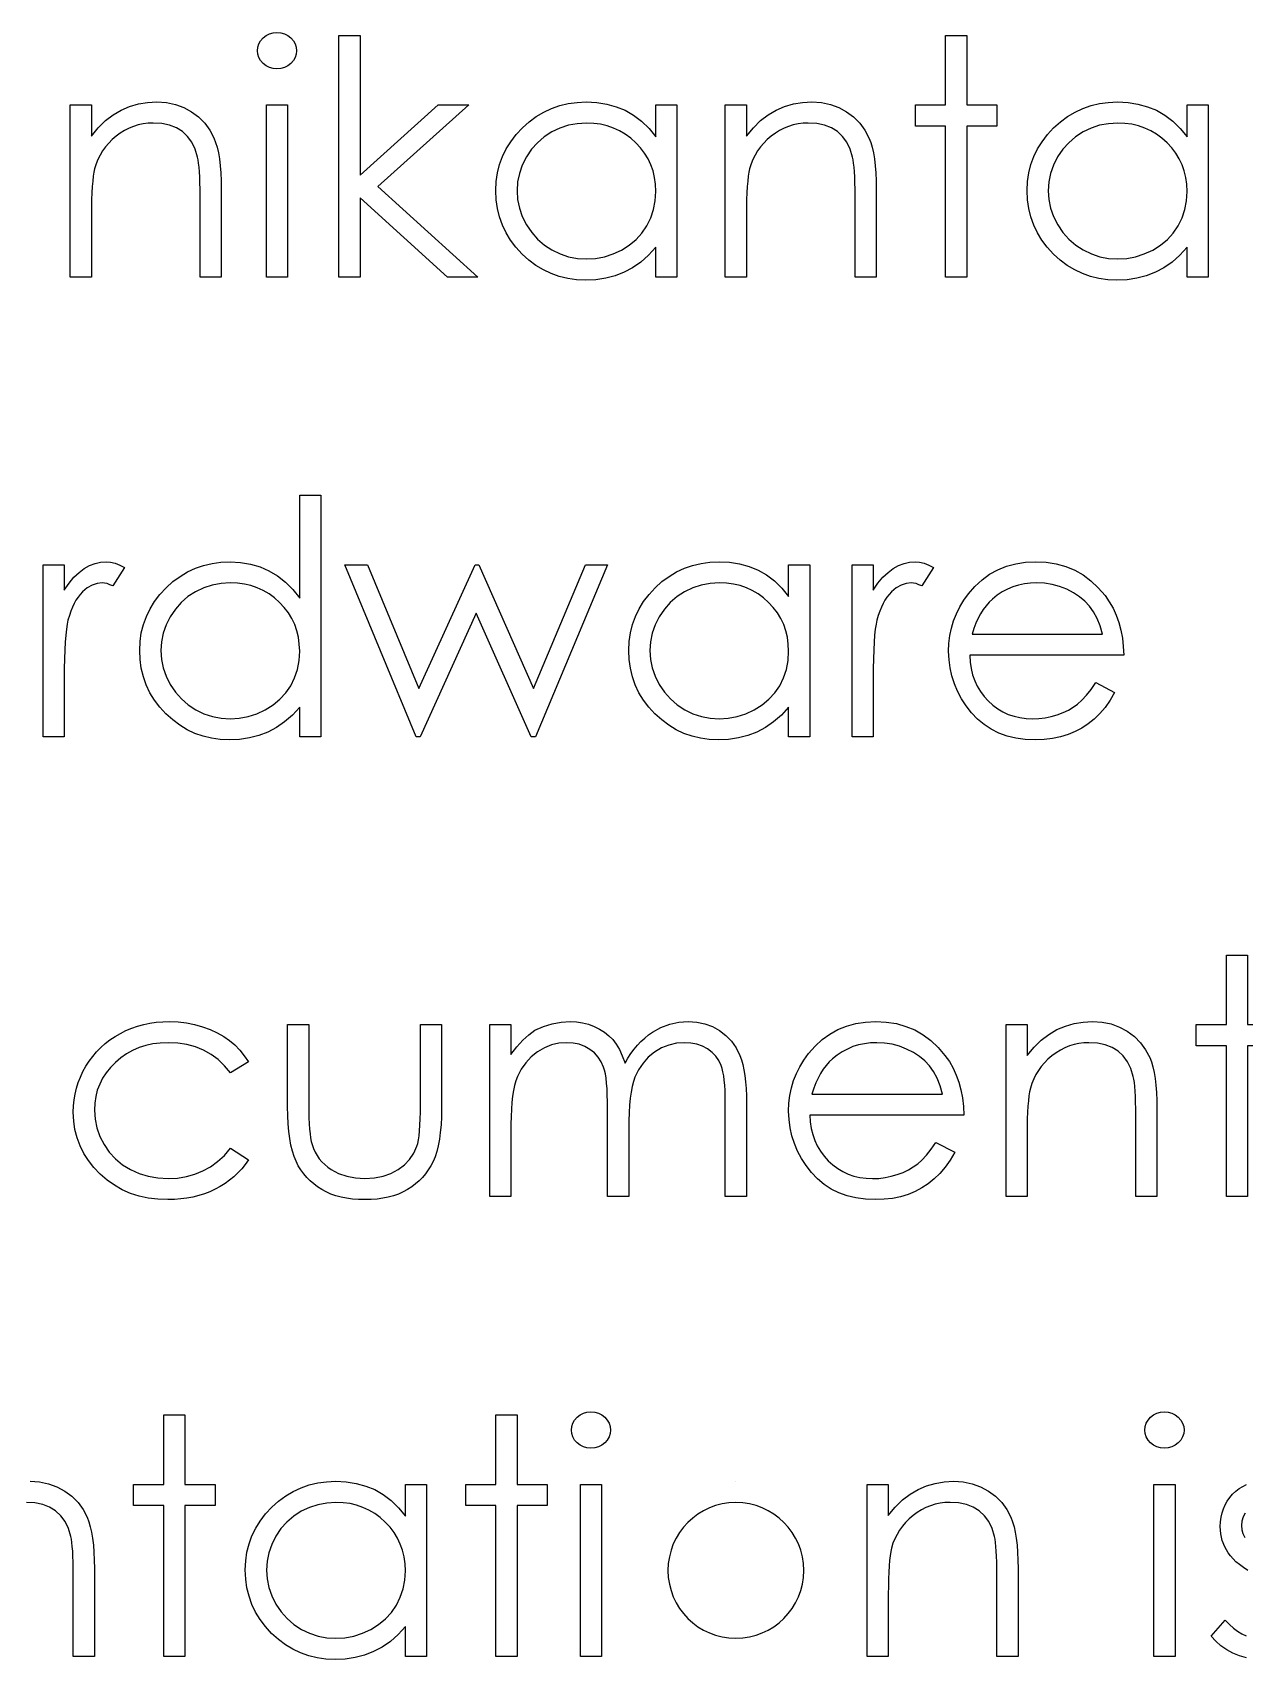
# Model space of a CAD drawing. Header units: millimetres. Extents: x -53 to 240, y 0 to 133.
# Drawn here: x 39.4 to 57.41, y 108.78 to 132.96 of the extents above; entities that cross this region are included whole.
import ezdxf

# ---------------------------------------------------------------- set-up
doc = ezdxf.new("R2010")
doc.units = ezdxf.units.MM

msp = doc.modelspace()

# ---------------------------------------------------------------- linework, layer by layer
at = {"color": 7, "linetype": 'Continuous'}
msp.add_line((49.852, 111.427), (49.852, 111.427), dxfattribs=at)
at = {"color": 7, "linetype": 'Continuous', "flags": 128}
for points in [[(43.029, 132.959), (43.087, 132.954), (43.141, 132.939), (43.191, 132.914), (43.236, 132.88), (43.274, 132.838), (43.3, 132.792), (43.317, 132.742), (43.322, 132.688), (43.322, 132.688), (43.317, 132.636), (43.3, 132.587), (43.274, 132.541), (43.236, 132.5), (43.191, 132.465), (43.141, 132.44), (43.087, 132.425), (43.029, 132.42), (43.029, 132.42), (42.972, 132.425), (42.919, 132.44), (42.869, 132.465), (42.824, 132.5), (42.787, 132.541), (42.761, 132.587), (42.744, 132.636), (42.739, 132.688), (42.739, 132.688), (42.744, 132.742), (42.761, 132.792), (42.787, 132.838), (42.824, 132.88), (42.869, 132.914), (42.919, 132.939), (42.972, 132.954), (43.029, 132.959)], [(43.95, 132.914), (44.264, 132.914), (44.264, 132.914), (44.264, 130.839), (44.264, 130.839), (45.428, 131.882), (45.428, 131.882), (45.88, 131.882), (45.88, 131.882), (44.53, 130.67), (44.53, 130.67), (46.014, 129.324), (46.014, 129.324), (45.564, 129.324), (45.564, 129.324), (44.264, 130.503), (44.264, 130.503), (44.264, 129.324), (44.264, 129.324), (43.95, 129.324), (43.95, 129.324), (43.95, 132.914)], [(52.97, 132.914), (53.284, 132.914), (53.284, 132.914), (53.284, 131.882), (53.284, 131.882), (53.732, 131.882), (53.732, 131.882), (53.732, 131.568), (53.732, 131.568), (53.284, 131.568), (53.284, 131.568), (53.284, 129.324), (53.284, 129.324), (52.97, 129.324), (52.97, 129.324), (52.97, 131.568), (52.97, 131.568), (52.521, 131.568), (52.521, 131.568), (52.521, 131.882), (52.521, 131.882), (52.97, 131.882), (52.97, 131.882), (52.97, 132.914)], [(39.957, 131.882), (40.271, 131.882), (40.271, 131.882), (40.271, 131.421), (40.271, 131.421), (40.374, 131.544), (40.482, 131.65), (40.596, 131.737), (40.715, 131.806), (40.839, 131.859), (40.969, 131.897), (41.104, 131.919), (41.244, 131.927), (41.244, 131.927), (41.386, 131.918), (41.519, 131.891), (41.644, 131.846), (41.76, 131.782), (41.865, 131.704), (41.956, 131.613), (42.032, 131.509), (42.093, 131.393), (42.118, 131.327), (42.14, 131.253), (42.158, 131.171), (42.174, 131.08), (42.185, 130.98), (42.193, 130.872), (42.199, 130.755), (42.2, 130.63), (42.2, 130.63), (42.2, 129.324), (42.2, 129.324), (41.886, 129.324), (41.886, 129.324), (41.886, 130.527), (41.886, 130.527), (41.886, 130.632), (41.884, 130.727), (41.881, 130.813), (41.877, 130.891), (41.872, 130.959), (41.865, 131.018), (41.858, 131.069), (41.849, 131.109), (41.849, 131.109), (41.813, 131.227), (41.764, 131.33), (41.7, 131.416), (41.624, 131.487), (41.534, 131.542), (41.432, 131.581), (41.317, 131.605), (41.189, 131.613), (41.189, 131.613), (41.114, 131.61), (41.04, 131.601), (40.968, 131.585), (40.898, 131.564), (40.83, 131.536), (40.764, 131.503), (40.701, 131.463), (40.639, 131.418), (40.581, 131.367), (40.528, 131.315), (40.481, 131.259), (40.438, 131.2), (40.401, 131.138), (40.368, 131.074), (40.341, 131.006), (40.319, 130.935), (40.319, 130.935), (40.308, 130.884), (40.298, 130.822), (40.29, 130.751), (40.283, 130.67), (40.278, 130.579), (40.274, 130.479), (40.272, 130.369), (40.271, 130.249), (40.271, 130.249), (40.271, 129.324), (40.271, 129.324), (39.957, 129.324), (39.957, 129.324), (39.957, 131.882)], [(42.873, 131.882), (43.188, 131.882), (43.188, 131.882), (43.188, 129.324), (43.188, 129.324), (42.873, 129.324), (42.873, 129.324), (42.873, 131.882)], [(48.976, 131.882), (48.976, 129.324), (48.976, 129.324), (48.662, 129.324), (48.662, 129.324), (48.662, 129.767), (48.662, 129.767), (48.553, 129.649), (48.439, 129.548), (48.317, 129.464), (48.189, 129.397), (48.055, 129.345), (47.916, 129.309), (47.769, 129.286), (47.617, 129.279), (47.617, 129.279), (47.482, 129.286), (47.352, 129.304), (47.226, 129.334), (47.105, 129.376), (46.99, 129.431), (46.88, 129.497), (46.775, 129.576), (46.674, 129.667), (46.582, 129.767), (46.503, 129.871), (46.437, 129.981), (46.381, 130.097), (46.338, 130.218), (46.308, 130.343), (46.29, 130.474), (46.284, 130.61), (46.284, 130.61), (46.29, 130.743), (46.308, 130.872), (46.339, 130.996), (46.383, 131.115), (46.438, 131.229), (46.505, 131.337), (46.585, 131.442), (46.678, 131.541), (46.779, 131.631), (46.885, 131.71), (46.996, 131.776), (47.112, 131.83), (47.234, 131.873), (47.36, 131.903), (47.491, 131.921), (47.627, 131.927), (47.627, 131.927), (47.783, 131.919), (47.932, 131.896), (48.073, 131.857), (48.206, 131.803), (48.332, 131.732), (48.45, 131.642), (48.56, 131.535), (48.662, 131.409), (48.662, 131.409), (48.662, 131.882), (48.662, 131.882), (48.976, 131.882)], [(49.694, 131.882), (50.008, 131.882), (50.008, 131.882), (50.008, 131.421), (50.008, 131.421), (50.111, 131.544), (50.219, 131.65), (50.333, 131.737), (50.452, 131.806), (50.576, 131.859), (50.706, 131.897), (50.841, 131.919), (50.981, 131.927), (50.981, 131.927), (51.123, 131.918), (51.256, 131.891), (51.381, 131.846), (51.497, 131.782), (51.602, 131.704), (51.694, 131.613), (51.769, 131.509), (51.83, 131.393), (51.856, 131.327), (51.877, 131.253), (51.895, 131.171), (51.911, 131.08), (51.922, 130.98), (51.931, 130.872), (51.936, 130.755), (51.938, 130.63), (51.938, 130.63), (51.938, 129.324), (51.938, 129.324), (51.623, 129.324), (51.623, 129.324), (51.623, 130.527), (51.623, 130.527), (51.623, 130.632), (51.621, 130.727), (51.619, 130.813), (51.614, 130.891), (51.609, 130.959), (51.602, 131.018), (51.595, 131.069), (51.586, 131.109), (51.586, 131.109), (51.551, 131.227), (51.501, 131.33), (51.438, 131.416), (51.361, 131.487), (51.271, 131.542), (51.169, 131.581), (51.054, 131.605), (50.927, 131.613), (50.927, 131.613), (50.851, 131.61), (50.777, 131.601), (50.705, 131.585), (50.636, 131.564), (50.568, 131.536), (50.502, 131.503), (50.438, 131.463), (50.376, 131.418), (50.318, 131.367), (50.265, 131.315), (50.218, 131.259), (50.175, 131.2), (50.138, 131.138), (50.106, 131.074), (50.078, 131.006), (50.056, 130.935), (50.056, 130.935), (50.045, 130.884), (50.035, 130.822), (50.027, 130.751), (50.02, 130.67), (50.015, 130.579), (50.011, 130.479), (50.009, 130.369), (50.008, 130.249), (50.008, 130.249), (50.008, 129.324), (50.008, 129.324), (49.694, 129.324), (49.694, 129.324), (49.694, 131.882)], [(56.873, 131.882), (56.873, 129.324), (56.873, 129.324), (56.559, 129.324), (56.559, 129.324), (56.559, 129.767), (56.559, 129.767), (56.451, 129.649), (56.336, 129.548), (56.214, 129.464), (56.087, 129.397), (55.953, 129.345), (55.813, 129.309), (55.667, 129.286), (55.515, 129.279), (55.515, 129.279), (55.379, 129.286), (55.249, 129.304), (55.123, 129.334), (55.003, 129.376), (54.888, 129.431), (54.777, 129.497), (54.672, 129.576), (54.572, 129.667), (54.48, 129.767), (54.401, 129.871), (54.334, 129.981), (54.279, 130.097), (54.236, 130.218), (54.206, 130.343), (54.187, 130.474), (54.181, 130.61), (54.181, 130.61), (54.187, 130.743), (54.206, 130.872), (54.237, 130.996), (54.28, 131.115), (54.335, 131.229), (54.403, 131.337), (54.483, 131.442), (54.575, 131.541), (54.676, 131.631), (54.783, 131.71), (54.893, 131.776), (55.01, 131.83), (55.131, 131.873), (55.257, 131.903), (55.388, 131.921), (55.525, 131.927), (55.525, 131.927), (55.681, 131.919), (55.829, 131.896), (55.97, 131.857), (56.104, 131.803), (56.229, 131.732), (56.348, 131.642), (56.457, 131.535), (56.559, 131.409), (56.559, 131.409), (56.559, 131.882), (56.559, 131.882), (56.873, 131.882)], [(47.631, 131.613), (47.494, 131.604), (47.362, 131.58), (47.236, 131.538), (47.115, 131.481), (47.002, 131.409), (46.902, 131.322), (46.814, 131.224), (46.737, 131.111), (46.676, 130.99), (46.633, 130.865), (46.606, 130.738), (46.598, 130.607), (46.598, 130.607), (46.607, 130.476), (46.633, 130.349), (46.677, 130.224), (46.739, 130.102), (46.816, 129.988), (46.904, 129.888), (47.005, 129.801), (47.118, 129.727), (47.239, 129.669), (47.365, 129.627), (47.495, 129.602), (47.628, 129.594), (47.628, 129.594), (47.764, 129.602), (47.897, 129.626), (48.025, 129.668), (48.15, 129.726), (48.266, 129.798), (48.368, 129.882), (48.455, 129.978), (48.529, 130.086), (48.587, 130.203), (48.629, 130.328), (48.654, 130.459), (48.662, 130.598), (48.662, 130.598), (48.657, 130.703), (48.643, 130.805), (48.62, 130.903), (48.588, 130.995), (48.546, 131.083), (48.494, 131.168), (48.434, 131.247), (48.364, 131.322), (48.288, 131.39), (48.207, 131.449), (48.121, 131.499), (48.032, 131.54), (47.938, 131.572), (47.84, 131.595), (47.738, 131.609), (47.631, 131.613)], [(55.529, 131.613), (55.391, 131.604), (55.259, 131.58), (55.133, 131.538), (55.012, 131.481), (54.9, 131.409), (54.8, 131.322), (54.711, 131.224), (54.635, 131.111), (54.574, 130.99), (54.53, 130.865), (54.504, 130.738), (54.495, 130.607), (54.495, 130.607), (54.504, 130.476), (54.53, 130.349), (54.574, 130.224), (54.636, 130.102), (54.713, 129.988), (54.802, 129.888), (54.903, 129.801), (55.015, 129.727), (55.137, 129.669), (55.262, 129.627), (55.392, 129.602), (55.526, 129.594), (55.526, 129.594), (55.662, 129.602), (55.794, 129.626), (55.923, 129.668), (56.048, 129.726), (56.163, 129.798), (56.266, 129.882), (56.353, 129.978), (56.426, 130.086), (56.484, 130.203), (56.526, 130.328), (56.551, 130.459), (56.559, 130.598), (56.559, 130.598), (56.554, 130.703), (56.54, 130.805), (56.517, 130.903), (56.485, 130.995), (56.443, 131.083), (56.392, 131.168), (56.331, 131.247), (56.261, 131.322), (56.185, 131.39), (56.104, 131.449), (56.019, 131.499), (55.93, 131.54), (55.836, 131.572), (55.738, 131.595), (55.635, 131.609), (55.529, 131.613)], [(43.681, 126.081), (43.681, 122.491), (43.681, 122.491), (43.367, 122.491), (43.367, 122.491), (43.367, 122.933), (43.367, 122.933), (43.258, 122.816), (43.144, 122.715), (43.022, 122.63), (42.894, 122.563), (42.761, 122.512), (42.621, 122.476), (42.475, 122.453), (42.322, 122.446), (42.322, 122.446), (42.187, 122.452), (42.057, 122.471), (41.931, 122.501), (41.811, 122.543), (41.696, 122.598), (41.585, 122.664), (41.48, 122.743), (41.379, 122.834), (41.288, 122.933), (41.208, 123.038), (41.142, 123.148), (41.086, 123.264), (41.044, 123.384), (41.013, 123.51), (40.995, 123.641), (40.989, 123.777), (40.989, 123.777), (40.995, 123.91), (41.013, 124.039), (41.044, 124.162), (41.088, 124.282), (41.143, 124.395), (41.21, 124.504), (41.29, 124.608), (41.383, 124.707), (41.484, 124.798), (41.59, 124.876), (41.701, 124.943), (41.818, 124.997), (41.939, 125.04), (42.065, 125.07), (42.196, 125.087), (42.332, 125.094), (42.332, 125.094), (42.489, 125.085), (42.637, 125.06), (42.778, 125.017), (42.911, 124.958), (43.037, 124.882), (43.155, 124.79), (43.265, 124.68), (43.367, 124.554), (43.367, 124.554), (43.367, 126.081), (43.367, 126.081), (43.681, 126.081)], [(39.553, 125.049), (39.867, 125.049), (39.867, 125.049), (39.867, 124.672), (39.867, 124.672), (39.939, 124.776), (40.012, 124.864), (40.087, 124.936), (40.164, 124.994), (40.244, 125.037), (40.325, 125.069), (40.407, 125.087), (40.491, 125.094), (40.491, 125.094), (40.556, 125.088), (40.624, 125.072), (40.693, 125.044), (40.764, 125.006), (40.764, 125.006), (40.592, 124.734), (40.592, 124.734), (40.546, 124.753), (40.504, 124.768), (40.466, 124.777), (40.431, 124.779), (40.431, 124.779), (40.356, 124.771), (40.282, 124.746), (40.21, 124.704), (40.138, 124.645), (40.104, 124.609), (40.072, 124.568), (40.042, 124.524), (40.014, 124.474), (39.988, 124.419), (39.965, 124.36), (39.943, 124.296), (39.923, 124.228), (39.923, 124.228), (39.91, 124.167), (39.899, 124.092), (39.889, 124.003), (39.881, 123.9), (39.875, 123.784), (39.871, 123.653), (39.868, 123.509), (39.867, 123.351), (39.867, 123.351), (39.867, 122.491), (39.867, 122.491), (39.553, 122.491), (39.553, 122.491), (39.553, 125.049)], [(44.04, 125.049), (44.377, 125.049), (44.377, 125.049), (45.139, 123.209), (45.139, 123.209), (45.975, 125.049), (45.975, 125.049), (46.028, 125.049), (46.028, 125.049), (46.845, 123.209), (46.845, 123.209), (47.614, 125.049), (47.614, 125.049), (47.944, 125.049), (47.944, 125.049), (46.875, 122.491), (46.875, 122.491), (46.81, 122.491), (46.81, 122.491), (45.992, 124.331), (45.992, 124.331), (45.158, 122.491), (45.158, 122.491), (45.1, 122.491), (45.1, 122.491), (44.04, 125.049)], [(50.95, 125.049), (50.95, 122.491), (50.95, 122.491), (50.636, 122.491), (50.636, 122.491), (50.636, 122.933), (50.636, 122.933), (50.528, 122.816), (50.413, 122.715), (50.291, 122.63), (50.164, 122.563), (50.03, 122.512), (49.89, 122.476), (49.744, 122.453), (49.592, 122.446), (49.592, 122.446), (49.456, 122.452), (49.326, 122.471), (49.2, 122.501), (49.08, 122.543), (48.965, 122.598), (48.854, 122.664), (48.749, 122.743), (48.649, 122.834), (48.557, 122.933), (48.478, 123.038), (48.411, 123.148), (48.356, 123.264), (48.313, 123.384), (48.283, 123.51), (48.264, 123.641), (48.258, 123.777), (48.258, 123.777), (48.264, 123.91), (48.283, 124.039), (48.313, 124.162), (48.357, 124.282), (48.412, 124.395), (48.48, 124.504), (48.56, 124.608), (48.652, 124.707), (48.753, 124.798), (48.86, 124.876), (48.97, 124.943), (49.087, 124.997), (49.208, 125.04), (49.334, 125.07), (49.465, 125.087), (49.601, 125.094), (49.601, 125.094), (49.758, 125.086), (49.906, 125.063), (50.047, 125.023), (50.181, 124.969), (50.306, 124.899), (50.425, 124.809), (50.534, 124.702), (50.636, 124.575), (50.636, 124.575), (50.636, 125.049), (50.636, 125.049), (50.95, 125.049)], [(51.579, 125.049), (51.893, 125.049), (51.893, 125.049), (51.893, 124.672), (51.893, 124.672), (51.964, 124.776), (52.038, 124.864), (52.113, 124.936), (52.19, 124.994), (52.269, 125.037), (52.351, 125.069), (52.433, 125.087), (52.517, 125.094), (52.517, 125.094), (52.582, 125.088), (52.649, 125.072), (52.719, 125.044), (52.79, 125.006), (52.79, 125.006), (52.618, 124.734), (52.618, 124.734), (52.572, 124.753), (52.53, 124.768), (52.491, 124.777), (52.457, 124.779), (52.457, 124.779), (52.382, 124.771), (52.308, 124.746), (52.236, 124.704), (52.164, 124.645), (52.13, 124.609), (52.097, 124.568), (52.068, 124.524), (52.04, 124.474), (52.014, 124.419), (51.99, 124.36), (51.968, 124.296), (51.949, 124.228), (51.949, 124.228), (51.935, 124.167), (51.924, 124.092), (51.914, 124.003), (51.907, 123.9), (51.9, 123.784), (51.896, 123.653), (51.893, 123.509), (51.893, 123.351), (51.893, 123.351), (51.893, 122.491), (51.893, 122.491), (51.579, 122.491), (51.579, 122.491), (51.579, 125.049)], [(55.203, 123.299), (55.482, 123.152), (55.482, 123.152), (55.414, 123.035), (55.34, 122.93), (55.262, 122.836), (55.177, 122.755), (55.088, 122.684), (54.994, 122.622), (54.894, 122.569), (54.789, 122.525), (54.678, 122.49), (54.559, 122.466), (54.434, 122.451), (54.301, 122.446), (54.301, 122.446), (54.154, 122.452), (54.015, 122.471), (53.885, 122.503), (53.762, 122.547), (53.648, 122.604), (53.542, 122.673), (53.444, 122.755), (53.355, 122.85), (53.275, 122.952), (53.206, 123.058), (53.148, 123.168), (53.1, 123.28), (53.062, 123.396), (53.036, 123.515), (53.02, 123.637), (53.014, 123.763), (53.014, 123.763), (53.019, 123.881), (53.033, 123.996), (53.056, 124.107), (53.088, 124.216), (53.129, 124.321), (53.18, 124.423), (53.24, 124.521), (53.309, 124.617), (53.309, 124.617), (53.406, 124.728), (53.512, 124.826), (53.624, 124.907), (53.746, 124.974), (53.875, 125.026), (54.011, 125.064), (54.156, 125.086), (54.309, 125.094), (54.309, 125.094), (54.466, 125.086), (54.615, 125.062), (54.756, 125.023), (54.889, 124.968), (55.013, 124.897), (55.13, 124.81), (55.238, 124.708), (55.339, 124.59), (55.339, 124.59), (55.403, 124.498), (55.459, 124.402), (55.506, 124.298), (55.545, 124.19), (55.576, 124.077), (55.598, 123.958), (55.611, 123.833), (55.617, 123.703), (55.617, 123.703), (53.329, 123.703), (53.329, 123.703), (53.335, 123.602), (53.349, 123.505), (53.371, 123.413), (53.402, 123.326), (53.44, 123.244), (53.486, 123.166), (53.541, 123.093), (53.603, 123.025), (53.672, 122.963), (53.744, 122.909), (53.821, 122.863), (53.901, 122.826), (53.986, 122.797), (54.074, 122.777), (54.166, 122.764), (54.262, 122.76), (54.262, 122.76), (54.356, 122.764), (54.448, 122.775), (54.539, 122.794), (54.628, 122.82), (54.715, 122.852), (54.794, 122.89), (54.866, 122.932), (54.932, 122.979), (54.996, 123.036), (55.062, 123.109), (55.132, 123.196), (55.203, 123.299)], [(42.336, 124.779), (42.199, 124.771), (42.067, 124.746), (41.941, 124.705), (41.82, 124.648), (41.707, 124.575), (41.607, 124.489), (41.519, 124.39), (41.442, 124.277), (41.381, 124.157), (41.338, 124.032), (41.311, 123.904), (41.303, 123.773), (41.303, 123.773), (41.312, 123.643), (41.338, 123.515), (41.382, 123.391), (41.444, 123.269), (41.521, 123.155), (41.609, 123.055), (41.71, 122.968), (41.823, 122.894), (41.944, 122.835), (42.07, 122.794), (42.2, 122.769), (42.334, 122.76), (42.334, 122.76), (42.47, 122.769), (42.602, 122.793), (42.73, 122.835), (42.855, 122.893), (42.971, 122.965), (43.073, 123.049), (43.16, 123.145), (43.234, 123.252), (43.292, 123.369), (43.334, 123.494), (43.359, 123.625), (43.367, 123.764), (43.367, 123.764), (43.362, 123.87), (43.348, 123.972), (43.325, 124.069), (43.293, 124.162), (43.251, 124.25), (43.199, 124.334), (43.139, 124.413), (43.069, 124.488), (42.993, 124.556), (42.912, 124.616), (42.826, 124.666), (42.737, 124.707), (42.643, 124.739), (42.545, 124.761), (42.443, 124.775), (42.336, 124.779)], [(49.606, 124.779), (49.468, 124.771), (49.336, 124.746), (49.21, 124.705), (49.089, 124.648), (48.977, 124.575), (48.876, 124.489), (48.788, 124.39), (48.712, 124.277), (48.651, 124.157), (48.607, 124.032), (48.581, 123.904), (48.572, 123.773), (48.572, 123.773), (48.581, 123.643), (48.607, 123.515), (48.651, 123.391), (48.713, 123.269), (48.79, 123.155), (48.879, 123.055), (48.98, 122.968), (49.092, 122.894), (49.214, 122.835), (49.339, 122.794), (49.469, 122.769), (49.603, 122.76), (49.603, 122.76), (49.739, 122.769), (49.871, 122.793), (50, 122.835), (50.124, 122.893), (50.24, 122.965), (50.343, 123.049), (50.429, 123.145), (50.503, 123.252), (50.561, 123.369), (50.603, 123.494), (50.628, 123.625), (50.636, 123.764), (50.636, 123.764), (50.631, 123.87), (50.617, 123.972), (50.594, 124.069), (50.562, 124.162), (50.52, 124.25), (50.469, 124.334), (50.408, 124.413), (50.338, 124.488), (50.262, 124.556), (50.181, 124.616), (50.096, 124.666), (50.007, 124.707), (49.913, 124.739), (49.815, 124.761), (49.712, 124.775), (49.606, 124.779)], [(55.303, 124.017), (55.266, 124.141), (55.22, 124.251), (55.168, 124.349), (55.107, 124.433), (55.039, 124.507), (54.959, 124.574), (54.869, 124.633), (54.769, 124.684), (54.662, 124.726), (54.552, 124.756), (54.44, 124.774), (54.325, 124.779), (54.325, 124.779), (54.231, 124.776), (54.14, 124.765), (54.052, 124.746), (53.969, 124.72), (53.887, 124.685), (53.81, 124.645), (53.737, 124.596), (53.666, 124.54), (53.666, 124.54), (53.617, 124.493), (53.571, 124.441), (53.528, 124.385), (53.489, 124.322), (53.453, 124.254), (53.419, 124.18), (53.389, 124.101), (53.362, 124.017), (53.362, 124.017), (55.303, 124.017)], [(57.143, 119.247), (57.457, 119.247), (57.457, 119.247), (57.457, 118.215), (57.457, 118.215), (57.906, 118.215), (57.906, 118.215), (57.906, 117.901), (57.906, 117.901), (57.457, 117.901), (57.457, 117.901), (57.457, 115.658), (57.457, 115.658), (57.143, 115.658), (57.143, 115.658), (57.143, 117.901), (57.143, 117.901), (56.694, 117.901), (56.694, 117.901), (56.694, 118.215), (56.694, 118.215), (57.143, 118.215), (57.143, 118.215), (57.143, 119.247)], [(42.604, 117.661), (42.341, 117.497), (42.341, 117.497), (42.252, 117.603), (42.155, 117.694), (42.05, 117.771), (41.938, 117.834), (41.818, 117.883), (41.689, 117.918), (41.554, 117.939), (41.41, 117.946), (41.41, 117.946), (41.295, 117.941), (41.184, 117.928), (41.079, 117.905), (40.979, 117.873), (40.884, 117.832), (40.793, 117.781), (40.708, 117.722), (40.627, 117.654), (40.554, 117.579), (40.491, 117.499), (40.437, 117.417), (40.394, 117.33), (40.359, 117.239), (40.335, 117.145), (40.321, 117.046), (40.316, 116.943), (40.316, 116.943), (40.325, 116.81), (40.352, 116.68), (40.396, 116.554), (40.459, 116.432), (40.537, 116.319), (40.629, 116.219), (40.734, 116.132), (40.852, 116.059), (40.981, 116.001), (41.117, 115.96), (41.261, 115.935), (41.412, 115.927), (41.412, 115.927), (41.551, 115.934), (41.684, 115.955), (41.809, 115.99), (41.929, 116.039), (42.042, 116.102), (42.148, 116.179), (42.248, 116.27), (42.341, 116.376), (42.341, 116.376), (42.604, 116.203), (42.604, 116.203), (42.557, 116.135), (42.505, 116.071), (42.449, 116.01), (42.389, 115.954), (42.326, 115.902), (42.258, 115.853), (42.186, 115.808), (42.111, 115.768), (42.033, 115.731), (41.951, 115.7), (41.868, 115.673), (41.781, 115.651), (41.692, 115.634), (41.6, 115.623), (41.505, 115.615), (41.407, 115.613), (41.407, 115.613), (41.259, 115.618), (41.117, 115.637), (40.982, 115.666), (40.853, 115.707), (40.73, 115.761), (40.614, 115.826), (40.504, 115.903), (40.401, 115.992), (40.307, 116.09), (40.227, 116.193), (40.158, 116.3), (40.102, 116.413), (40.058, 116.531), (40.027, 116.654), (40.008, 116.782), (40.002, 116.915), (40.002, 116.915), (40.004, 117.006), (40.014, 117.095), (40.028, 117.183), (40.049, 117.268), (40.075, 117.352), (40.107, 117.435), (40.145, 117.516), (40.188, 117.595), (40.237, 117.671), (40.291, 117.743), (40.348, 117.811), (40.41, 117.874), (40.476, 117.933), (40.547, 117.987), (40.623, 118.038), (40.702, 118.084), (40.785, 118.126), (40.87, 118.161), (40.958, 118.191), (41.048, 118.216), (41.141, 118.236), (41.236, 118.249), (41.333, 118.257), (41.433, 118.26), (41.433, 118.26), (41.559, 118.255), (41.683, 118.241), (41.804, 118.217), (41.923, 118.182), (42.037, 118.14), (42.142, 118.093), (42.238, 118.039), (42.324, 117.979), (42.404, 117.912), (42.477, 117.837), (42.544, 117.753), (42.604, 117.661)], [(46.194, 118.215), (46.508, 118.215), (46.508, 118.215), (46.508, 117.771), (46.508, 117.771), (46.595, 117.886), (46.683, 117.984), (46.772, 118.065), (46.863, 118.13), (46.863, 118.13), (46.99, 118.187), (47.12, 118.228), (47.253, 118.252), (47.39, 118.26), (47.39, 118.26), (47.483, 118.255), (47.572, 118.242), (47.66, 118.219), (47.745, 118.187), (47.825, 118.147), (47.898, 118.101), (47.963, 118.049), (48.02, 117.991), (48.071, 117.924), (48.119, 117.843), (48.163, 117.75), (48.204, 117.643), (48.204, 117.643), (48.246, 117.716), (48.291, 117.785), (48.339, 117.849), (48.388, 117.909), (48.441, 117.964), (48.496, 118.015), (48.553, 118.061), (48.614, 118.102), (48.738, 118.171), (48.869, 118.221), (49.003, 118.25), (49.142, 118.26), (49.142, 118.26), (49.27, 118.252), (49.391, 118.227), (49.504, 118.185), (49.609, 118.127), (49.704, 118.054), (49.786, 117.968), (49.855, 117.869), (49.91, 117.756), (49.933, 117.693), (49.953, 117.622), (49.97, 117.544), (49.984, 117.459), (49.994, 117.366), (50.002, 117.266), (50.007, 117.158), (50.008, 117.043), (50.008, 117.043), (50.008, 115.658), (50.008, 115.658), (49.694, 115.658), (49.694, 115.658), (49.694, 117.044), (49.694, 117.044), (49.693, 117.143), (49.69, 117.233), (49.686, 117.315), (49.679, 117.389), (49.671, 117.455), (49.66, 117.514), (49.648, 117.564), (49.634, 117.606), (49.599, 117.679), (49.554, 117.745), (49.498, 117.802), (49.431, 117.853), (49.356, 117.894), (49.273, 117.923), (49.184, 117.94), (49.088, 117.946), (49.088, 117.946), (48.969, 117.938), (48.856, 117.911), (48.747, 117.868), (48.644, 117.806), (48.55, 117.73), (48.471, 117.643), (48.404, 117.543), (48.351, 117.432), (48.329, 117.369), (48.31, 117.296), (48.295, 117.213), (48.281, 117.121), (48.271, 117.019), (48.264, 116.906), (48.259, 116.784), (48.258, 116.653), (48.258, 116.653), (48.258, 115.658), (48.258, 115.658), (47.944, 115.658), (47.944, 115.658), (47.944, 116.958), (47.944, 116.958), (47.943, 117.068), (47.94, 117.17), (47.936, 117.262), (47.929, 117.345), (47.921, 117.418), (47.911, 117.482), (47.899, 117.537), (47.885, 117.583), (47.851, 117.661), (47.805, 117.732), (47.748, 117.793), (47.681, 117.847), (47.605, 117.89), (47.522, 117.922), (47.432, 117.94), (47.335, 117.946), (47.335, 117.946), (47.222, 117.938), (47.112, 117.912), (47.005, 117.869), (46.903, 117.809), (46.809, 117.735), (46.728, 117.649), (46.66, 117.551), (46.605, 117.441), (46.582, 117.38), (46.563, 117.311), (46.546, 117.234), (46.533, 117.149), (46.521, 117.057), (46.514, 116.957), (46.509, 116.85), (46.508, 116.734), (46.508, 116.734), (46.508, 115.658), (46.508, 115.658), (46.194, 115.658), (46.194, 115.658), (46.194, 118.215)], [(52.825, 116.465), (53.104, 116.319), (53.104, 116.319), (53.036, 116.202), (52.962, 116.097), (52.883, 116.003), (52.799, 115.921), (52.71, 115.85), (52.616, 115.789), (52.516, 115.735), (52.411, 115.691), (52.299, 115.657), (52.181, 115.632), (52.055, 115.618), (51.923, 115.613), (51.923, 115.613), (51.776, 115.619), (51.637, 115.638), (51.506, 115.67), (51.384, 115.714), (51.27, 115.771), (51.164, 115.84), (51.066, 115.922), (50.977, 116.017), (50.897, 116.119), (50.828, 116.225), (50.769, 116.334), (50.722, 116.447), (50.684, 116.563), (50.657, 116.681), (50.642, 116.804), (50.636, 116.929), (50.636, 116.929), (50.641, 117.047), (50.655, 117.162), (50.678, 117.274), (50.71, 117.382), (50.751, 117.488), (50.802, 117.589), (50.862, 117.688), (50.931, 117.783), (50.931, 117.783), (51.028, 117.895), (51.133, 117.992), (51.246, 118.074), (51.368, 118.141), (51.497, 118.193), (51.633, 118.231), (51.778, 118.252), (51.931, 118.26), (51.931, 118.26), (52.088, 118.252), (52.237, 118.229), (52.378, 118.189), (52.51, 118.135), (52.635, 118.064), (52.752, 117.977), (52.86, 117.875), (52.96, 117.757), (52.96, 117.757), (53.025, 117.665), (53.08, 117.568), (53.128, 117.465), (53.167, 117.357), (53.197, 117.244), (53.22, 117.124), (53.233, 117), (53.239, 116.869), (53.239, 116.869), (50.95, 116.869), (50.95, 116.869), (50.957, 116.768), (50.971, 116.671), (50.993, 116.58), (51.024, 116.493), (51.062, 116.411), (51.108, 116.333), (51.163, 116.26), (51.225, 116.191), (51.294, 116.129), (51.366, 116.076), (51.443, 116.03), (51.523, 115.993), (51.607, 115.964), (51.696, 115.944), (51.788, 115.931), (51.884, 115.927), (51.884, 115.927), (51.978, 115.93), (52.069, 115.942), (52.161, 115.961), (52.25, 115.986), (52.336, 116.019), (52.416, 116.057), (52.488, 116.099), (52.554, 116.146), (52.618, 116.202), (52.684, 116.275), (52.754, 116.362), (52.825, 116.465)], [(53.867, 118.215), (54.181, 118.215), (54.181, 118.215), (54.181, 117.754), (54.181, 117.754), (54.284, 117.877), (54.392, 117.983), (54.506, 118.07), (54.625, 118.14), (54.749, 118.192), (54.879, 118.23), (55.014, 118.252), (55.154, 118.26), (55.154, 118.26), (55.296, 118.251), (55.429, 118.224), (55.554, 118.179), (55.67, 118.116), (55.776, 118.037), (55.867, 117.946), (55.942, 117.842), (56.003, 117.726), (56.029, 117.661), (56.05, 117.586), (56.069, 117.504), (56.084, 117.413), (56.095, 117.314), (56.104, 117.206), (56.109, 117.089), (56.111, 116.964), (56.111, 116.964), (56.111, 115.658), (56.111, 115.658), (55.797, 115.658), (55.797, 115.658), (55.797, 116.861), (55.797, 116.861), (55.796, 116.965), (55.794, 117.061), (55.792, 117.147), (55.787, 117.225), (55.782, 117.293), (55.776, 117.352), (55.768, 117.402), (55.759, 117.443), (55.759, 117.443), (55.724, 117.56), (55.674, 117.663), (55.611, 117.749), (55.534, 117.82), (55.445, 117.875), (55.342, 117.915), (55.227, 117.938), (55.1, 117.946), (55.1, 117.946), (55.024, 117.943), (54.95, 117.934), (54.878, 117.919), (54.809, 117.898), (54.741, 117.87), (54.675, 117.837), (54.611, 117.797), (54.549, 117.751), (54.491, 117.701), (54.438, 117.648), (54.391, 117.592), (54.348, 117.533), (54.311, 117.471), (54.279, 117.407), (54.251, 117.339), (54.23, 117.269), (54.23, 117.269), (54.218, 117.217), (54.208, 117.155), (54.2, 117.084), (54.193, 117.003), (54.188, 116.913), (54.184, 116.812), (54.182, 116.702), (54.181, 116.582), (54.181, 116.582), (54.181, 115.658), (54.181, 115.658), (53.867, 115.658), (53.867, 115.658), (53.867, 118.215)], [(43.188, 118.215), (43.502, 118.215), (43.502, 118.215), (43.502, 117.029), (43.502, 117.029), (43.502, 116.925), (43.504, 116.829), (43.509, 116.742), (43.514, 116.662), (43.521, 116.592), (43.53, 116.53), (43.54, 116.477), (43.551, 116.431), (43.551, 116.431), (43.572, 116.374), (43.597, 116.32), (43.626, 116.27), (43.659, 116.222), (43.697, 116.177), (43.739, 116.136), (43.785, 116.097), (43.835, 116.062), (43.945, 116.003), (44.066, 115.961), (44.196, 115.935), (44.337, 115.927), (44.337, 115.927), (44.477, 115.935), (44.606, 115.96), (44.724, 116.001), (44.83, 116.059), (44.924, 116.129), (45.001, 116.212), (45.064, 116.303), (45.11, 116.406), (45.11, 116.406), (45.122, 116.448), (45.132, 116.5), (45.142, 116.562), (45.149, 116.635), (45.155, 116.718), (45.158, 116.812), (45.161, 116.915), (45.162, 117.029), (45.162, 117.029), (45.162, 118.215), (45.162, 118.215), (45.476, 118.215), (45.476, 118.215), (45.476, 116.97), (45.476, 116.97), (45.474, 116.843), (45.468, 116.724), (45.458, 116.613), (45.444, 116.51), (45.427, 116.415), (45.405, 116.329), (45.379, 116.25), (45.35, 116.179), (45.316, 116.115), (45.279, 116.054), (45.237, 115.996), (45.192, 115.942), (45.142, 115.892), (45.089, 115.846), (45.032, 115.802), (44.97, 115.763), (44.905, 115.728), (44.835, 115.697), (44.762, 115.672), (44.684, 115.651), (44.602, 115.634), (44.517, 115.622), (44.428, 115.615), (44.334, 115.613), (44.334, 115.613), (44.241, 115.615), (44.151, 115.622), (44.065, 115.634), (43.983, 115.651), (43.906, 115.672), (43.832, 115.697), (43.762, 115.728), (43.696, 115.763), (43.634, 115.802), (43.576, 115.846), (43.522, 115.893), (43.472, 115.943), (43.427, 115.998), (43.385, 116.056), (43.347, 116.118), (43.314, 116.183), (43.284, 116.254), (43.258, 116.334), (43.237, 116.423), (43.219, 116.52), (43.205, 116.626), (43.195, 116.739), (43.19, 116.862), (43.188, 116.993), (43.188, 116.993), (43.188, 118.215)], [(52.925, 117.183), (52.888, 117.307), (52.842, 117.418), (52.789, 117.516), (52.729, 117.6), (52.66, 117.674), (52.58, 117.741), (52.491, 117.8), (52.39, 117.851), (52.284, 117.893), (52.174, 117.922), (52.062, 117.94), (51.947, 117.946), (51.947, 117.946), (51.853, 117.943), (51.762, 117.931), (51.674, 117.912), (51.591, 117.887), (51.509, 117.852), (51.432, 117.811), (51.358, 117.762), (51.288, 117.706), (51.288, 117.706), (51.239, 117.66), (51.193, 117.608), (51.15, 117.551), (51.111, 117.489), (51.074, 117.42), (51.041, 117.347), (51.011, 117.268), (50.983, 117.183), (50.983, 117.183), (52.925, 117.183)], [(47.696, 112.459), (47.754, 112.454), (47.808, 112.439), (47.858, 112.414), (47.903, 112.38), (47.94, 112.338), (47.967, 112.292), (47.983, 112.242), (47.989, 112.188), (47.989, 112.188), (47.983, 112.136), (47.967, 112.087), (47.94, 112.041), (47.903, 112), (47.858, 111.965), (47.808, 111.94), (47.754, 111.925), (47.696, 111.92), (47.696, 111.92), (47.638, 111.925), (47.586, 111.94), (47.536, 111.965), (47.491, 112), (47.454, 112.041), (47.427, 112.087), (47.411, 112.136), (47.406, 112.188), (47.406, 112.188), (47.411, 112.242), (47.427, 112.292), (47.454, 112.338), (47.491, 112.38), (47.536, 112.414), (47.586, 112.439), (47.638, 112.454), (47.696, 112.459)], [(56.221, 112.459), (56.28, 112.454), (56.334, 112.439), (56.383, 112.414), (56.428, 112.38), (56.466, 112.338), (56.493, 112.292), (56.509, 112.242), (56.514, 112.188), (56.514, 112.188), (56.509, 112.136), (56.493, 112.087), (56.466, 112.041), (56.428, 112), (56.383, 111.965), (56.334, 111.94), (56.28, 111.925), (56.221, 111.92), (56.221, 111.92), (56.164, 111.925), (56.111, 111.94), (56.062, 111.965), (56.017, 112), (55.98, 112.041), (55.953, 112.087), (55.937, 112.136), (55.931, 112.188), (55.931, 112.188), (55.937, 112.242), (55.953, 112.292), (55.98, 112.338), (56.017, 112.38), (56.062, 112.414), (56.111, 112.439), (56.164, 112.454), (56.221, 112.459)], [(41.348, 112.414), (41.662, 112.414), (41.662, 112.414), (41.662, 111.382), (41.662, 111.382), (42.111, 111.382), (42.111, 111.382), (42.111, 111.068), (42.111, 111.068), (41.662, 111.068), (41.662, 111.068), (41.662, 108.824), (41.662, 108.824), (41.348, 108.824), (41.348, 108.824), (41.348, 111.068), (41.348, 111.068), (40.899, 111.068), (40.899, 111.068), (40.899, 111.382), (40.899, 111.382), (41.348, 111.382), (41.348, 111.382), (41.348, 112.414)], [(46.284, 112.414), (46.598, 112.414), (46.598, 112.414), (46.598, 111.382), (46.598, 111.382), (47.047, 111.382), (47.047, 111.382), (47.047, 111.068), (47.047, 111.068), (46.598, 111.068), (46.598, 111.068), (46.598, 108.824), (46.598, 108.824), (46.284, 108.824), (46.284, 108.824), (46.284, 111.068), (46.284, 111.068), (45.835, 111.068), (45.835, 111.068), (45.835, 111.382), (45.835, 111.382), (46.284, 111.382), (46.284, 111.382), (46.284, 112.414)], [(39.359, 111.427), (39.501, 111.418), (39.634, 111.391), (39.759, 111.346), (39.875, 111.282), (39.981, 111.204), (40.072, 111.113), (40.147, 111.009), (40.208, 110.893), (40.234, 110.827), (40.255, 110.753), (40.274, 110.671), (40.289, 110.58), (40.3, 110.48), (40.309, 110.372), (40.314, 110.255), (40.316, 110.13), (40.316, 110.13), (40.316, 108.824), (40.316, 108.824), (40.002, 108.824), (40.002, 108.824), (40.002, 110.027), (40.002, 110.027), (40.001, 110.132), (40, 110.227), (39.997, 110.313), (39.993, 110.391), (39.987, 110.459), (39.981, 110.518), (39.973, 110.569), (39.965, 110.609), (39.965, 110.609), (39.929, 110.727), (39.879, 110.83), (39.816, 110.916), (39.739, 110.987), (39.65, 111.042), (39.547, 111.081), (39.432, 111.105), (39.305, 111.113)], [(45.252, 111.382), (45.252, 108.824), (45.252, 108.824), (44.938, 108.824), (44.938, 108.824), (44.938, 109.267), (44.938, 109.267), (44.829, 109.149), (44.715, 109.048), (44.593, 108.964), (44.465, 108.897), (44.331, 108.845), (44.192, 108.809), (44.045, 108.786), (43.893, 108.779), (43.893, 108.779), (43.758, 108.786), (43.627, 108.804), (43.502, 108.834), (43.381, 108.876), (43.266, 108.931), (43.155, 108.997), (43.05, 109.076), (42.95, 109.167), (42.858, 109.267), (42.779, 109.371), (42.712, 109.481), (42.657, 109.597), (42.614, 109.718), (42.584, 109.843), (42.566, 109.974), (42.559, 110.11), (42.559, 110.11), (42.566, 110.243), (42.584, 110.372), (42.615, 110.496), (42.658, 110.615), (42.714, 110.729), (42.781, 110.837), (42.861, 110.942), (42.953, 111.041), (43.054, 111.131), (43.161, 111.21), (43.272, 111.276), (43.388, 111.33), (43.509, 111.373), (43.636, 111.403), (43.767, 111.421), (43.903, 111.427), (43.903, 111.427), (44.059, 111.419), (44.208, 111.396), (44.349, 111.357), (44.482, 111.303), (44.607, 111.232), (44.726, 111.142), (44.835, 111.035), (44.938, 110.909), (44.938, 110.909), (44.938, 111.382), (44.938, 111.382), (45.252, 111.382)], [(47.54, 111.382), (47.854, 111.382), (47.854, 111.382), (47.854, 108.824), (47.854, 108.824), (47.54, 108.824), (47.54, 108.824), (47.54, 111.382)], [(51.803, 111.382), (52.117, 111.382), (52.117, 111.382), (52.117, 110.921), (52.117, 110.921), (52.22, 111.044), (52.328, 111.15), (52.442, 111.237), (52.561, 111.306), (52.685, 111.359), (52.815, 111.397), (52.95, 111.419), (53.09, 111.427), (53.09, 111.427), (53.232, 111.418), (53.365, 111.391), (53.49, 111.346), (53.606, 111.282), (53.711, 111.204), (53.803, 111.113), (53.878, 111.009), (53.939, 110.893), (53.965, 110.827), (53.986, 110.753), (54.004, 110.671), (54.02, 110.58), (54.031, 110.48), (54.04, 110.372), (54.045, 110.255), (54.047, 110.13), (54.047, 110.13), (54.047, 108.824), (54.047, 108.824), (53.732, 108.824), (53.732, 108.824), (53.732, 110.027), (53.732, 110.027), (53.732, 110.132), (53.73, 110.227), (53.728, 110.313), (53.723, 110.391), (53.718, 110.459), (53.711, 110.518), (53.704, 110.569), (53.695, 110.609), (53.695, 110.609), (53.66, 110.727), (53.61, 110.83), (53.547, 110.916), (53.47, 110.987), (53.38, 111.042), (53.278, 111.081), (53.163, 111.105), (53.036, 111.113), (53.036, 111.113), (52.96, 111.11), (52.886, 111.101), (52.814, 111.085), (52.745, 111.064), (52.677, 111.036), (52.611, 111.003), (52.547, 110.963), (52.485, 110.918), (52.427, 110.867), (52.374, 110.815), (52.327, 110.759), (52.284, 110.7), (52.247, 110.638), (52.215, 110.574), (52.187, 110.506), (52.165, 110.435), (52.165, 110.435), (52.154, 110.384), (52.144, 110.322), (52.136, 110.251), (52.129, 110.17), (52.124, 110.079), (52.12, 109.979), (52.118, 109.869), (52.117, 109.749), (52.117, 109.749), (52.117, 108.824), (52.117, 108.824), (51.803, 108.824), (51.803, 108.824), (51.803, 111.382)], [(56.066, 111.382), (56.38, 111.382), (56.38, 111.382), (56.38, 108.824), (56.38, 108.824), (56.066, 108.824), (56.066, 108.824), (56.066, 111.382)], [(57.462, 110.101), (57.397, 110.145), (57.338, 110.189), (57.286, 110.232), (57.242, 110.276), (57.202, 110.319), (57.17, 110.362), (57.17, 110.362), (57.119, 110.451), (57.082, 110.547), (57.06, 110.648), (57.053, 110.756), (57.053, 110.756), (57.056, 110.827), (57.064, 110.894), (57.079, 110.959), (57.099, 111.02), (57.124, 111.078), (57.156, 111.134), (57.193, 111.186), (57.236, 111.235), (57.284, 111.28), (57.334, 111.319), (57.387, 111.352), (57.443, 111.379)], [(43.907, 111.113), (43.769, 111.104), (43.638, 111.08), (43.511, 111.038), (43.39, 110.981), (43.278, 110.909), (43.178, 110.822), (43.089, 110.724), (43.013, 110.611), (42.952, 110.49), (42.909, 110.365), (42.882, 110.238), (42.873, 110.107), (42.873, 110.107), (42.883, 109.976), (42.909, 109.849), (42.953, 109.724), (43.014, 109.602), (43.092, 109.488), (43.18, 109.388), (43.281, 109.301), (43.394, 109.227), (43.515, 109.169), (43.64, 109.127), (43.77, 109.102), (43.904, 109.094), (43.904, 109.094), (44.04, 109.102), (44.173, 109.126), (44.301, 109.168), (44.426, 109.226), (44.541, 109.298), (44.644, 109.382), (44.731, 109.478), (44.804, 109.586), (44.863, 109.703), (44.905, 109.828), (44.929, 109.959), (44.938, 110.098), (44.938, 110.098), (44.933, 110.203), (44.919, 110.305), (44.895, 110.403), (44.863, 110.495), (44.821, 110.583), (44.77, 110.668), (44.71, 110.747), (44.64, 110.822), (44.563, 110.89), (44.483, 110.949), (44.397, 110.999), (44.308, 111.04), (44.214, 111.072), (44.116, 111.095), (44.013, 111.109), (43.907, 111.113)], [(57.422, 110.955), (57.392, 110.898), (57.373, 110.835), (57.367, 110.769), (57.367, 110.769), (57.373, 110.708), (57.389, 110.65), (57.416, 110.593)], [(57.441, 108.803), (57.34, 108.831), (57.241, 108.871), (57.148, 108.922), (57.063, 108.981), (56.986, 109.049), (56.918, 109.126), (56.918, 109.126), (57.127, 109.363), (57.127, 109.363), (57.187, 109.3), (57.248, 109.245), (57.31, 109.199), (57.373, 109.161), (57.436, 109.131)]]:
    msp.add_lwpolyline(points, dxfattribs=at)
at = {"color": 7, "linetype": 'Continuous'}
msp.add_arc((49.851, 110.103), 1.009, 90.0006, 89.9994, dxfattribs=at)

doc.saveas('drawing.dxf')
